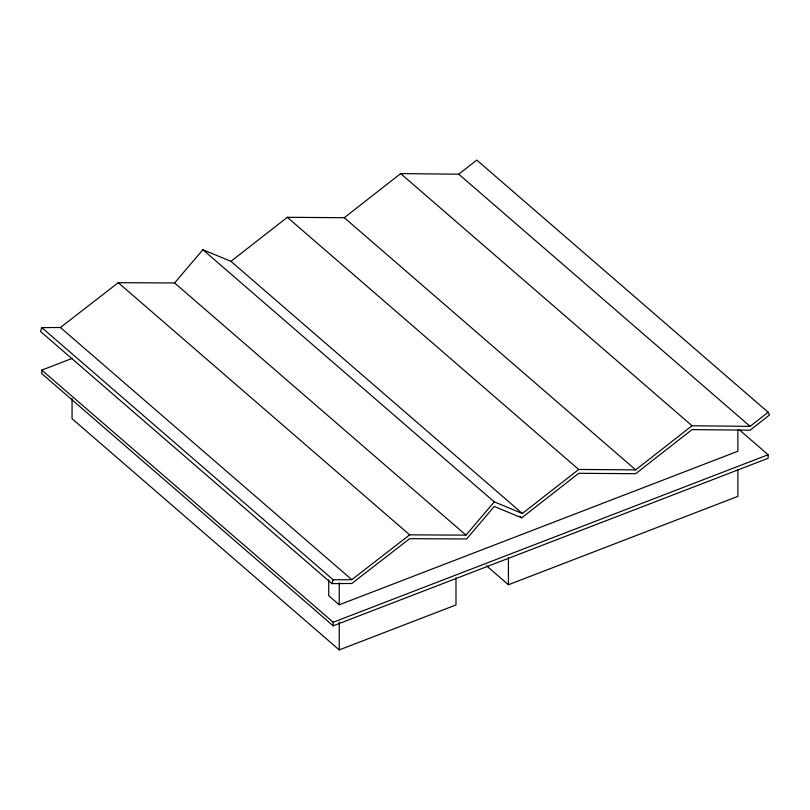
<?xml version="1.0" encoding="UTF-8"?>
<svg xmlns="http://www.w3.org/2000/svg" width="810" height="810" viewBox="0 0 810 810"><rect width="100%" height="100%" fill="white"/><g stroke="black" fill="none" stroke-linecap="round" stroke-linejoin="round"><path stroke-width="1.21" d="M41.806 327.625L40.5 331.452L331.887 583.615L351.834 583.483L409.658 538.68L466.6 538.964L494.262 506.452L521.701 517.823L578.704 473.303L635.668 473.698L692.054 429.604L750.121 430.201L769.5 415.014L768.133 412.239L476.756 160.076L458.733 174.201L400.666 173.603L344.28 217.698L287.317 217.313L230.951 261.336L202.885 249.713L174.595 282.963L118.27 282.69L60.426 327.503L41.806 327.625L333.193 579.788L351.813 579.666L409.658 534.853L465.973 535.126L494.272 501.866L522.339 513.489L578.694 469.466L635.668 469.861L692.044 425.756L750.111 426.354L768.133 412.239M331.887 583.615L333.193 579.788M739.459 429.938L768.123 454.744L768.123 458.298L333.193 625.826L41.806 373.663L41.806 370.099L72.454 358.303M328.738 579.828L328.738 595.715L339.228 604.797L737.869 451.251L737.869 429.806M41.806 370.099L333.193 622.262L768.123 454.744M72.06 398.56L72.06 418.709L339.228 649.924L455.99 604.948L455.99 577.824M486.537 565.805L508.427 584.749L737.869 496.378L737.869 469.932M458.733 174.201L750.111 426.354M400.666 173.603L692.044 425.756M344.28 217.698L635.668 469.861M287.317 217.313L578.694 469.466M230.951 261.336L522.339 513.489M519.838 516.213L521.701 517.823M202.885 249.713L494.272 501.866M174.595 282.963L465.973 535.126M118.27 282.69L409.658 534.853M60.426 327.503L351.813 579.666M508.427 557.624L508.427 584.749M339.228 582.795L339.228 604.797M339.228 622.212L339.228 649.924M333.193 622.262L333.193 625.826"/></g></svg>
